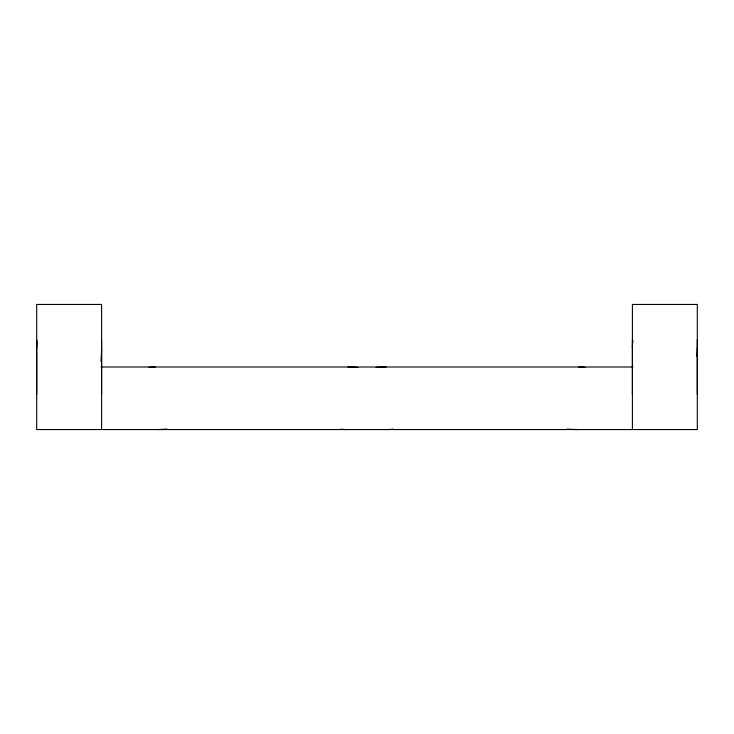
<?xml version="1.0" encoding="UTF-8"?>
<svg xmlns="http://www.w3.org/2000/svg" width="734" height="734" viewBox="0 0 734 734"><rect width="100%" height="100%" fill="white"/><g stroke="black" fill="none" stroke-linecap="round" stroke-linejoin="round"><path stroke-width="1.1" d="M36.7 394.525L36.7 339.475M101.595 339.475L101.595 394.525M632.405 394.47L632.405 339.53M697.3 394.479L697.3 339.475M100.943 367L633.057 367M632.405 429.555L632.405 304.445L697.3 304.445L697.3 429.555L36.7 429.555L36.7 304.445L101.595 304.445L101.595 429.555M101.576 347.962A27.222 2.863 -83.9 0 1 100.943 361.201M36.718 347.962A27.222 2.863 83.9 0 1 37.104 341.631M148.938 367.376A27.213 2.762 5.9 0 1 155.278 367.009M166.884 429.06A27.213 2.762 -5.9 0 1 155.278 429.537M376.056 367.376A27.213 2.762 -5.9 0 1 386.047 367.009M392.91 429.06A27.213 2.762 5.9 0 1 386.047 429.537M578.722 367.009A27.213 2.762 -5.9 0 1 585.062 367.376M578.722 429.537A27.213 2.762 5.9 0 1 567.116 429.06M347.953 367.009A27.213 2.762 5.9 0 1 357.944 367.376M347.953 429.537A27.213 2.762 -5.9 0 1 341.09 429.06M697.282 347.962A27.222 2.863 -83.9 0 1 696.997 356.366M632.424 347.962A27.222 2.863 83.9 0 1 633.057 340.668"/></g></svg>
